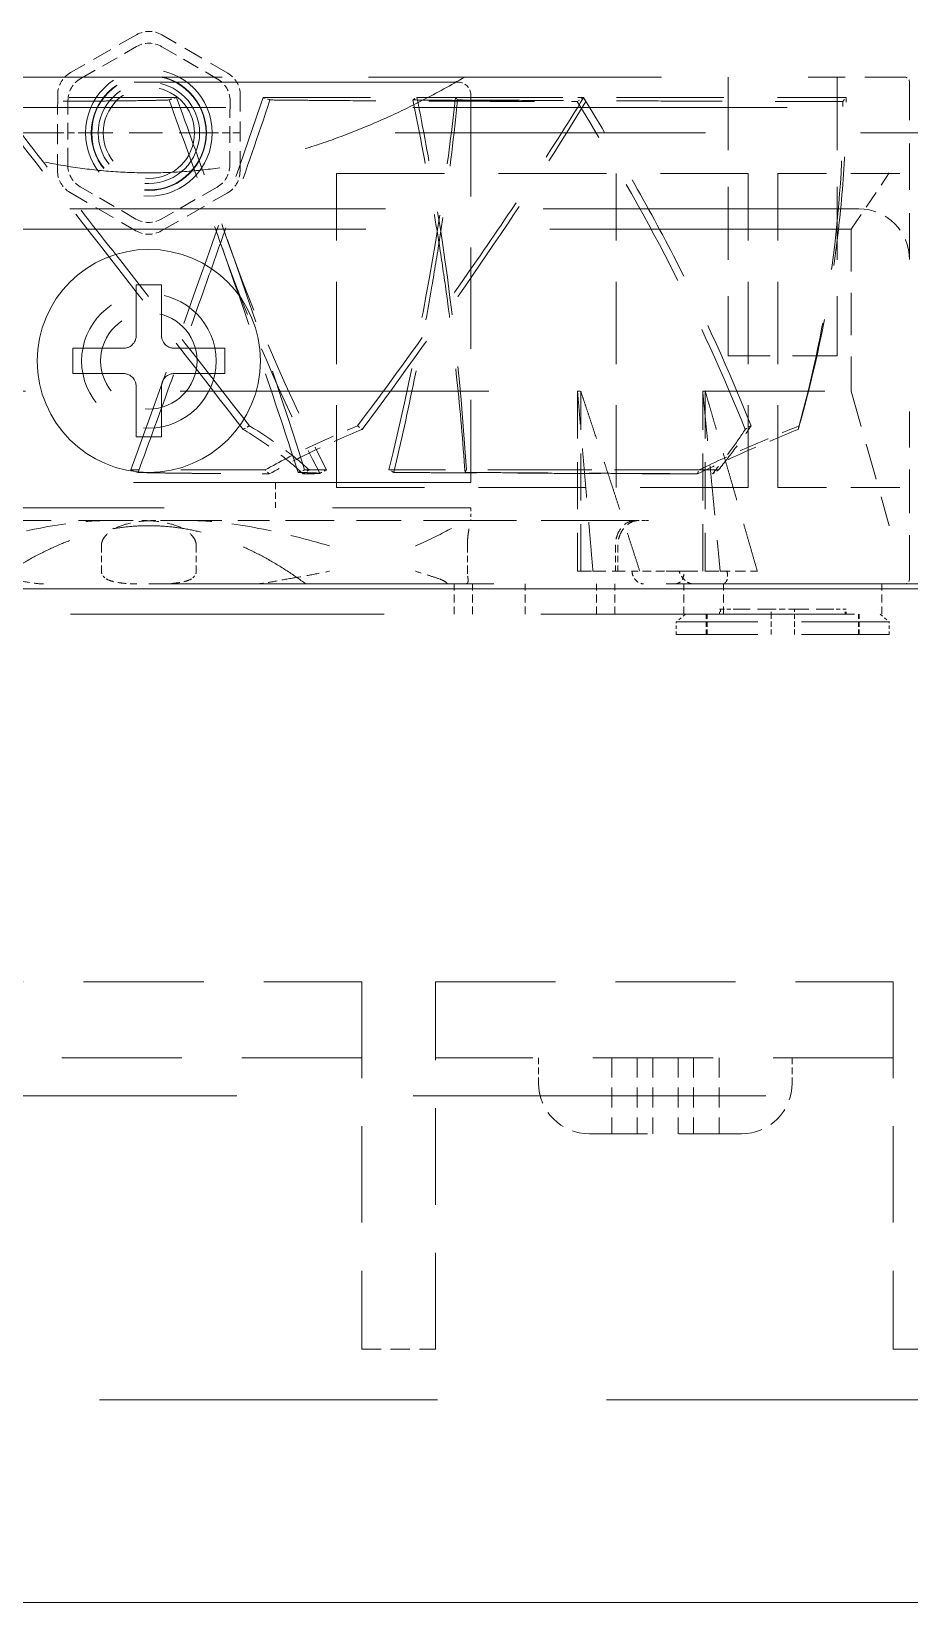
# Model space of a CAD drawing. Header units: millimetres. Extents: x 36 to 2484, y 36 to 1746.
# Drawn here: x 1253.2 to 1287.8, y 869.6 to 931.6 of the extents above; entities that cross this region are included whole.
import ezdxf

# ---------------------------------------------------------------- set-up
doc = ezdxf.new("R2010")
doc.units = ezdxf.units.MM
doc.header["$LTSCALE"] = 6
doc.linetypes.add('HIDDEN', pattern=[9.525, 6.35, -3.175])
doc.layers.add('가는파선_A3', color=7, linetype='HIDDEN', lineweight=13, true_color=0x008000)
doc.layers.add('굵은실선_A3', color=7, linetype='Continuous', lineweight=18)

msp = doc.modelspace()

# ---------------------------------------------------------------- linework, layer by layer
at = {"layer": '가는파선_A3', "ltscale": 0.020582}
for p, q in [((1257.296, 931.497), (1254.69, 930.006)), ((1260.89, 929.984), (1258.296, 931.494)), ((1254.187, 929.141), (1254.177, 926.139)), ((1261.377, 926.114), (1261.387, 929.116)), ((1254.674, 925.271), (1257.268, 923.761)), ((1258.268, 923.757), (1260.874, 925.249))]:
    msp.add_line(p, q, dxfattribs=at)
at = {"layer": '가는파선_A3', "ltscale": 0.017374}
for p, q in [((1255.093, 929.771), (1257.294, 931.032)), ((1258.294, 931.028), (1260.486, 929.752)), ((1254.581, 926.37), (1254.59, 928.907)), ((1260.983, 928.884), (1260.974, 926.348)), ((1257.27, 924.227), (1255.078, 925.503)), ((1260.471, 925.484), (1258.27, 924.223))]:
    msp.add_line(p, q, dxfattribs=at)
at = {"layer": '가는파선_A3', "ltscale": 0.303295}
msp.add_line((1231.78, 929.827), (1283.78, 929.827), dxfattribs=at)
at = {"layer": '가는파선_A3', "ltscale": 0.335323}
msp.add_line((1269.98, 929.627), (1245.58, 929.627), dxfattribs=at)
at = {"layer": '가는파선_A3', "ltscale": 0.075678}
for p, q in [((1280.63, 929.827), (1280.63, 918.827)), ((1284.93, 929.827), (1284.93, 918.827))]:
    msp.add_line(p, q, dxfattribs=at)
at = {"layer": '가는파선_A3', "ltscale": 0.04102}
msp.add_line((1287.58, 929.827), (1283.78, 929.827), dxfattribs=at)
at = {"layer": '가는파선_A3', "ltscale": 0.048122}
msp.add_line((1287.78, 922.627), (1287.78, 929.627), dxfattribs=at)
at = {"layer": '가는파선_A3', "ltscale": 0.1053}
msp.add_line((1270.48, 929.127), (1270.48, 913.827), dxfattribs=at)
at = {"layer": '가는파선_A3', "ltscale": 0.001967}
for p, q in [((1274.675, 928.859), (1274.923, 929.025)), ((1275.012, 928.859), (1274.928, 929.025)), ((1285.148, 928.859), (1285.28, 929.025))]:
    msp.add_line(p, q, dxfattribs=at)
at = {"layer": '가는파선_A3', "ltscale": 0.387285}
msp.add_line((1223.93, 928.627), (1290.33, 928.627), dxfattribs=at)
at = {"layer": '가는파선_A3', "ltscale": 0.321094}
msp.add_line((1254.182, 927.627), (1180.78, 927.627), dxfattribs=at)
at = {"layer": '가는파선_A3', "ltscale": 0.007478}
for p, q in [((1255.282, 927.627), (1254.182, 927.627)), ((1261.382, 927.627), (1260.282, 927.627))]:
    msp.add_line(p, q, dxfattribs=at)
at = {"layer": '가는파선_A3', "ltscale": 0.034345}
msp.add_line((1260.282, 927.627), (1255.282, 927.627), dxfattribs=at)
at = {"layer": '가는파선_A3', "ltscale": 0.321075}
msp.add_line((1334.78, 927.627), (1261.382, 927.627), dxfattribs=at)
at = {"layer": '가는파선_A3', "ltscale": 0.085322}
for p, q in [((1265.183, 913.627), (1265.183, 926.027)), ((1276.215, 913.627), (1276.215, 926.027)), ((1281.416, 913.627), (1281.416, 926.027)), ((1282.579, 913.627), (1282.579, 926.027))]:
    msp.add_line(p, q, dxfattribs=at)
at = {"layer": '가는파선_A3', "ltscale": 0.111725}
for p, q in [((1265.183, 926.027), (1281.416, 926.027)), ((1281.416, 913.627), (1265.183, 913.627))]:
    msp.add_line(p, q, dxfattribs=at)
at = {"layer": '가는파선_A3', "ltscale": 0.050574}
for p, q in [((1282.579, 926.027), (1287.78, 926.027)), ((1282.579, 913.627), (1287.78, 913.627))]:
    msp.add_line(p, q, dxfattribs=at)
at = {"layer": '가는파선_A3', "ltscale": 0.01837}
msp.add_line((1285.48, 923.827), (1286.98, 926.05), dxfattribs=at)
at = {"layer": '가는파선_A3', "ltscale": 0.326626}
msp.add_line((1285.78, 924.627), (1229.78, 924.627), dxfattribs=at)
at = {"layer": '가는파선_A3', "ltscale": 0.380674}
msp.add_line((1230.08, 923.827), (1285.48, 923.827), dxfattribs=at)
at = {"layer": '가는파선_A3', "ltscale": 0.043989}
msp.add_line((1285.48, 923.827), (1285.48, 917.427), dxfattribs=at)
at = {"layer": '가는파선_A3', "ltscale": 0.046431}
msp.add_line((1284.93, 918.827), (1280.63, 918.827), dxfattribs=at)
at = {"layer": '가는파선_A3', "ltscale": 0.319602}
msp.add_line((1240.745, 917.427), (1274.685, 917.427), dxfattribs=at)
at = {"layer": '가는파선_A3', "ltscale": 0.001031}
msp.add_line((1274.685, 917.427), (1274.815, 917.427), dxfattribs=at)
at = {"layer": '가는파선_A3', "ltscale": 0.048811}
for p, q in [((1274.685, 917.427), (1274.685, 910.327)), ((1274.815, 910.327), (1274.815, 917.427)), ((1279.623, 910.327), (1279.623, 917.427)), ((1279.723, 917.427), (1279.723, 910.327))]:
    msp.add_line(p, q, dxfattribs=at)
at = {"layer": '가는파선_A3', "ltscale": 0.126293}
msp.add_line((1279.623, 917.427), (1285.48, 917.427), dxfattribs=at)
at = {"layer": '가는파선_A3', "ltscale": 0.037861}
msp.add_line((1285.48, 917.427), (1286.98, 912.125), dxfattribs=at)
at = {"layer": '가는파선_A3', "ltscale": 0.045367}
msp.add_line((1287.78, 910.027), (1287.78, 916.627), dxfattribs=at)
at = {"layer": '가는파선_A3', "ltscale": 0.087442}
for p, q in [((1262.368, 914.327), (1257.067, 914.327)), ((1279.475, 914.327), (1267.249, 914.327)), ((1280.245, 914.327), (1270.301, 914.327))]:
    msp.add_line(p, q, dxfattribs=at)
at = {"layer": '가는파선_A3', "ltscale": 0.046157}
msp.add_line((1264.786, 914.327), (1263.924, 914.327), dxfattribs=at)
at = {"layer": '가는파선_A3', "ltscale": 0.349066}
for p, q in [((1270.48, 913.827), (1245.08, 913.827)), ((1245.08, 912.827), (1270.48, 912.827))]:
    msp.add_line(p, q, dxfattribs=at)
at = {"layer": '가는파선_A3', "ltscale": 0.006789}
for p, q in [((1262.78, 913.827), (1262.78, 912.827)), ((1255.908, 911.327), (1255.908, 910.327)), ((1259.651, 911.327), (1259.651, 910.327)), ((1270.341, 911.327), (1270.341, 910.327)), ((1276.177, 911.327), (1276.177, 910.327)), ((1276.274, 911.327), (1276.274, 910.327)), ((1273.152, 891.127), (1273.152, 890.127)), ((1283.152, 891.127), (1283.152, 890.127))]:
    msp.add_line(p, q, dxfattribs=at)
at = {"layer": '가는파선_A3', "ltscale": 0.00339}
msp.add_line((1270.48, 912.827), (1270.48, 912.321), dxfattribs=at)
at = {"layer": '가는파선_A3', "ltscale": 0.056449}
msp.add_line((1251.782, 912.327), (1259.398, 912.327), dxfattribs=at)
at = {"layer": '가는파선_A3', "ltscale": 0.032986}
msp.add_line((1259.398, 912.327), (1263.92, 912.327), dxfattribs=at)
at = {"layer": '가는파선_A3', "ltscale": 0.046297}
msp.add_line((1270.376, 912.327), (1263.92, 912.327), dxfattribs=at)
at = {"layer": '가는파선_A3', "ltscale": 0.009178}
msp.add_line((1270.376, 912.327), (1270.477, 912.327), dxfattribs=at)
at = {"layer": '가는파선_A3', "ltscale": 0.047264}
msp.add_line((1270.477, 912.327), (1272.931, 912.327), dxfattribs=at)
at = {"layer": '가는파선_A3', "ltscale": 0.097406}
msp.add_line((1276.958, 912.327), (1272.931, 912.327), dxfattribs=at)
at = {"layer": '가는파선_A3', "ltscale": 0.003811}
msp.add_line((1277.361, 912.327), (1276.958, 912.327), dxfattribs=at)
at = {"layer": '가는파선_A3', "ltscale": 0.000818147}
msp.add_line((1277.489, 912.327), (1277.361, 912.327), dxfattribs=at)
at = {"layer": '가는파선_A3', "ltscale": 0.014655}
msp.add_line((1274.685, 910.327), (1275.294, 910.327), dxfattribs=at)
at = {"layer": '가는파선_A3', "ltscale": 0.013339}
msp.add_line((1275.294, 910.327), (1276.831, 910.327), dxfattribs=at)
at = {"layer": '가는파선_A3', "ltscale": 0.009161}
msp.add_line((1278.12, 910.327), (1276.831, 910.327), dxfattribs=at)
at = {"layer": '가는파선_A3', "ltscale": 0.018309}
msp.add_line((1278.88, 910.327), (1278.12, 910.327), dxfattribs=at)
at = {"layer": '가는파선_A3', "ltscale": 0.014454}
msp.add_line((1278.88, 910.327), (1280.313, 910.327), dxfattribs=at)
at = {"layer": '가는파선_A3', "ltscale": 0.010417}
msp.add_line((1280.313, 910.327), (1281.777, 910.327), dxfattribs=at)
at = {"layer": '가는파선_A3', "ltscale": 0.356955}
msp.add_line((1176.18, 909.827), (1339.38, 909.827), dxfattribs=at)
at = {"layer": '가는파선_A3', "ltscale": 0.008167}
for p, q in [((1269.819, 908.627), (1269.819, 909.827)), ((1270.545, 908.627), (1270.545, 909.827)), ((1272.624, 908.627), (1272.624, 909.827)), ((1275.437, 908.627), (1275.437, 909.827)), ((1276.162, 908.627), (1276.162, 909.827)), ((1278.874, 908.627), (1278.874, 909.827)), ((1280.436, 908.627), (1280.436, 909.827)), ((1286.686, 908.627), (1286.686, 909.827))]:
    msp.add_line(p, q, dxfattribs=at)
at = {"layer": '가는파선_A3', "ltscale": 0.324682}
msp.add_line((1341.28, 908.627), (1174.28, 908.627), dxfattribs=at)
at = {"layer": '가는파선_A3', "ltscale": 0.003128}
for p, q in [((1278.94, 908.627), (1278.58, 908.327)), ((1286.62, 908.627), (1286.98, 908.327))]:
    msp.add_line(p, q, dxfattribs=at)
at = {"layer": '가는파선_A3', "ltscale": 0.005411}
for p, q in [((1279.761, 907.827), (1279.761, 908.627)), ((1279.796, 907.827), (1279.796, 908.627)), ((1282.322, 907.827), (1282.322, 908.627)), ((1283.237, 907.827), (1283.237, 908.627)), ((1285.764, 907.827), (1285.764, 908.627)), ((1285.799, 907.827), (1285.799, 908.627))]:
    msp.add_line(p, q, dxfattribs=at)
at = {"layer": '가는파선_A3', "ltscale": 0.003069}
for p, q in [((1280.322, 908.827), (1280.28, 908.827)), ((1285.28, 908.827), (1285.238, 908.827))]:
    msp.add_line(p, q, dxfattribs=at)
at = {"layer": '가는파선_A3', "ltscale": 0.001278}
for p, q in [((1280.28, 908.627), (1280.28, 908.827)), ((1280.322, 908.827), (1280.322, 908.627)), ((1282.322, 908.627), (1282.322, 908.827)), ((1283.237, 908.827), (1283.237, 908.627)), ((1285.238, 908.627), (1285.238, 908.827)), ((1285.28, 908.627), (1285.28, 908.827))]:
    msp.add_line(p, q, dxfattribs=at)
at = {"layer": '가는파선_A3', "ltscale": 0.004036}
for p, q in [((1280.322, 908.827), (1280.922, 908.827)), ((1284.637, 908.827), (1285.238, 908.827))]:
    msp.add_line(p, q, dxfattribs=at)
at = {"layer": '가는파선_A3', "ltscale": 0.015049}
for p, q in [((1280.922, 908.827), (1282.322, 908.827)), ((1283.237, 908.827), (1284.637, 908.827))]:
    msp.add_line(p, q, dxfattribs=at)
at = {"layer": '가는파선_A3', "ltscale": 0.006238}
msp.add_line((1283.237, 908.827), (1282.322, 908.827), dxfattribs=at)
at = {"layer": '가는파선_A3', "ltscale": 0.090797}
for p, q in [((1286.98, 908.327), (1278.58, 908.327)), ((1286.98, 907.827), (1278.58, 907.827))]:
    msp.add_line(p, q, dxfattribs=at)
at = {"layer": '가는파선_A3', "ltscale": 0.003344}
for p, q in [((1278.58, 907.827), (1278.58, 908.327)), ((1286.98, 907.827), (1286.98, 908.327))]:
    msp.add_line(p, q, dxfattribs=at)
at = {"layer": '가는파선_A3', "ltscale": 0.124589}
msp.add_line((1248.08, 894.127), (1266.18, 894.127), dxfattribs=at)
at = {"layer": '가는파선_A3', "ltscale": 0.099789}
for p, q in [((1266.18, 894.127), (1266.18, 879.627)), ((1269.08, 879.627), (1269.08, 894.127)), ((1287.13, 894.127), (1287.13, 879.627))]:
    msp.add_line(p, q, dxfattribs=at)
at = {"layer": '가는파선_A3', "ltscale": 0.124245}
for p, q in [((1269.08, 894.127), (1287.13, 894.127)), ((1266.18, 891.127), (1248.13, 891.127)), ((1287.13, 891.127), (1269.08, 891.127))]:
    msp.add_line(p, q, dxfattribs=at)
at = {"layer": '가는파선_A3', "ltscale": 0.020567}
for p, q in [((1276.036, 891.127), (1276.036, 888.127)), ((1277.04, 891.127), (1277.04, 888.127)), ((1277.652, 891.127), (1277.652, 888.127)), ((1278.652, 891.127), (1278.652, 888.127)), ((1279.265, 891.127), (1279.265, 888.127)), ((1280.269, 891.127), (1280.269, 888.127))]:
    msp.add_line(p, q, dxfattribs=at)
at = {"layer": '가는파선_A3', "ltscale": 0.364954}
msp.add_line((1184.78, 889.627), (1330.78, 889.627), dxfattribs=at)
at = {"layer": '가는파선_A3', "ltscale": 0.064826}
msp.add_line((1281.152, 888.127), (1275.152, 888.127), dxfattribs=at)
at = {"layer": '가는파선_A3', "ltscale": 0.019878}
msp.add_line((1266.18, 879.627), (1269.08, 879.627), dxfattribs=at)
at = {"layer": '가는파선_A3', "ltscale": 0.110122}
msp.add_line((1287.13, 879.627), (1303.13, 879.627), dxfattribs=at)
at = {"layer": '가는파선_A3', "ltscale": 0.349956}
msp.add_line((1349.168, 877.627), (1169.168, 877.627), dxfattribs=at)
at = {"layer": '가는파선_A3', "ltscale": 0.108111}
msp.add_circle((1257.782, 927.627), 2.5, dxfattribs=at)
at = {"layer": '가는파선_A3', "ltscale": 0.098196}
msp.add_circle((1257.782, 927.627), 2.271, dxfattribs=at)
at = {"layer": '가는파선_A3', "ltscale": 0.097441}
msp.add_circle((1257.782, 927.627), 2.253, dxfattribs=at)
at = {"layer": '가는파선_A3', "ltscale": 0.086469}
msp.add_circle((1257.782, 927.627), 2, dxfattribs=at)
at = {"layer": '가는파선_A3', "ltscale": 0.077812}
msp.add_circle((1257.782, 927.627), 1.8, dxfattribs=at)
at = {"layer": '가는파선_A3', "ltscale": 0.114603}
msp.add_circle((1257.78, 918.627), 2.65, dxfattribs=at)
at = {"layer": '가는파선_A3', "ltscale": 0.08214}
msp.add_circle((1257.78, 918.627), 1.9, dxfattribs=at)
at = {"layer": '가는파선_A3', "ltscale": 0.007114}
for centre, start, end in [((1257.793, 930.63), 59.79759, 119.79759), ((1255.187, 929.138), 119.79759, 179.79759), ((1260.387, 929.119), 359.79759, 59.79759), ((1255.177, 926.135), 179.79759, 239.79759), ((1260.377, 926.117), 299.79759, 359.79759), ((1257.771, 924.625), 239.79759, 299.79759)]:
    msp.add_arc(centre, 1, start, end, dxfattribs=at)
at = {"layer": '가는파선_A3', "ltscale": 0.005311}
msp.add_arc((1269.98, 929.127), 0.5, 0, 90, dxfattribs=at)
at = {"layer": '가는파선_A3', "ltscale": 0.002064}
for centre, start, end in [((1287.58, 929.627), 0, 90), ((1287.58, 910.027), 270, 0)]:
    msp.add_arc(centre, 0.2, start, end, dxfattribs=at)
at = {"layer": '가는파선_A3', "ltscale": 0.021542}
for centre, start, end in [((1285.78, 922.627), 0, 90), ((1275.152, 890.127), 180, 270), ((1281.152, 890.127), 270, 0)]:
    msp.add_arc(centre, 2, start, end, dxfattribs=at)
at = {"layer": '가는파선_A3', "ltscale": 0.007113}
for centre, major_axis in [((1257.791, 930.164), (0.004, 1)), ((1255.59, 928.903), (-0.864, 0.503)), ((1259.983, 928.888), (0.868, 0.497)), ((1255.581, 926.367), (-0.868, -0.497)), ((1259.974, 926.352), (0.864, -0.503)), ((1257.773, 925.091), (-0.004, -1))]:
    msp.add_ellipse(centre, major_axis=major_axis, ratio=0.999797, start_param=5.759674, end_param=6.806696, dxfattribs=at)
at = {"layer": '가는파선_A3', "ltscale": 0.00202}
for centre, major_axis, ratio, start_param, end_param in [((1258.608, 926.347), (-13.089, -4.673), 0.175733, 4.629685, 4.651822), ((1256.608, 926.347), (13.516, -3.236), 0.301935, 1.188386, 1.210523), ((1257.528, 926.347), (-13.031, -4.832), 0.149199, 2.47138, 2.493517), ((1256.638, 926.347), (13.822, 1.456), 0.361781, 0.234632, 0.25677)]:
    msp.add_ellipse(centre, major_axis=major_axis, ratio=ratio, start_param=start_param, end_param=end_param, dxfattribs=at)
at = {"layer": '가는파선_A3', "ltscale": 0.181533}
msp.add_rational_spline([(1270.247, 929.827), (1257.78, 922.575), (1245.313, 929.827)], [1.01109206527, 1.09938948878, 1.01109206527], degree=2, dxfattribs=at)
at = {"layer": '가는파선_A3', "ltscale": 0.109531}
for points, knots in [([(1258.58, 928.925), (1258.5, 928.922), (1258.406, 928.919), (1258.188, 928.913), (1258.065, 928.91), (1257.655, 928.902), (1257.326, 928.897), (1256.691, 928.889), (1256.414, 928.887), (1255.808, 928.881), (1255.477, 928.878), (1254.861, 928.874), (1254.586, 928.873), (1253.874, 928.869), (1253.423, 928.866), (1252.482, 928.862), (1251.992, 928.861), (1251.48, 928.859)], [-1.587343, -1.587343, -1.587343, -1.587343, -1.438172, -1.438172, -1.288946, -1.288946, -0.99092, -0.99092, -0.79367, -0.79367, -0.591074, -0.591074, -0.440749, -0.440749, -0.218193, -0.218193, 0, 0, 0, 0]), ([(1262.558, 928.925), (1262.844, 928.922), (1263.143, 928.919), (1263.762, 928.913), (1264.083, 928.91), (1265.078, 928.902), (1265.782, 928.897), (1267.018, 928.889), (1267.527, 928.887), (1268.59, 928.881), (1269.145, 928.878), (1270.136, 928.874), (1270.566, 928.873), (1271.651, 928.869), (1272.314, 928.866), (1273.651, 928.862), (1274.327, 928.861), (1275.012, 928.859)], [-1.587342, -1.587342, -1.587342, -1.587342, -1.438172, -1.438172, -1.288946, -1.288946, -0.990921, -0.990921, -0.793671, -0.793671, -0.591074, -0.591074, -0.440749, -0.440749, -0.218193, -0.218193, 0, 0, 0, 0]), ([(1268.188, 928.925), (1268.524, 928.922), (1268.849, 928.919), (1269.476, 928.913), (1269.778, 928.91), (1270.649, 928.902), (1271.18, 928.897), (1271.979, 928.889), (1272.275, 928.887), (1272.828, 928.881), (1273.084, 928.878), (1273.486, 928.874), (1273.643, 928.873), (1273.998, 928.869), (1274.179, 928.866), (1274.474, 928.862), (1274.59, 928.861), (1274.675, 928.859)], [-1.587342, -1.587342, -1.587342, -1.587342, -1.438172, -1.438172, -1.288946, -1.288946, -0.990921, -0.990921, -0.793671, -0.793671, -0.591074, -0.591074, -0.440749, -0.440749, -0.218193, -0.218193, 0, 0, 0, 0]), ([(1269.959, 928.925), (1270.457, 928.922), (1270.957, 928.919), (1271.956, 928.913), (1272.456, 928.91), (1273.952, 928.902), (1274.943, 928.897), (1276.575, 928.889), (1277.221, 928.887), (1278.517, 928.881), (1279.167, 928.878), (1280.284, 928.874), (1280.755, 928.873), (1281.91, 928.869), (1282.586, 928.866), (1283.895, 928.862), (1284.53, 928.861), (1285.148, 928.859)], [-1.587343, -1.587343, -1.587343, -1.587343, -1.438172, -1.438172, -1.288946, -1.288946, -0.99092, -0.99092, -0.79367, -0.79367, -0.591074, -0.591074, -0.440749, -0.440749, -0.218193, -0.218193, 0, 0, 0, 0])]:
    msp.add_open_spline(points, degree=3, knots=knots, dxfattribs=at)
at = {"layer": '가는파선_A3', "ltscale": 0.112888}
for points, knots in [([(1261.497, 915.925), (1259.834, 918.074), (1258.154, 920.239), (1254.783, 924.571), (1253.115, 926.699), (1251.48, 928.859)], [0.000005, 0.000005, 0.000005, 0.000005, 0.818078, 0.818078, 1.636149, 1.636149, 1.636149, 1.636149]), ([(1266.196, 915.925), (1267.793, 918.074), (1269.339, 920.239), (1272.306, 924.571), (1273.707, 926.699), (1275.012, 928.859)], [0.000005, 0.000005, 0.000005, 0.000005, 0.818077, 0.818077, 1.636149, 1.636149, 1.636149, 1.636149]), ([(1281.297, 915.925), (1280.438, 918.074), (1279.449, 920.239), (1277.222, 924.571), (1275.997, 926.699), (1274.675, 928.859)], [0.000005, 0.000005, 0.000005, 0.000005, 0.818078, 0.818078, 1.636149, 1.636149, 1.636149, 1.636149]), ([(1283.388, 915.925), (1283.98, 918.074), (1284.427, 920.239), (1285.02, 924.571), (1285.161, 926.699), (1285.148, 928.859)], [0.000005, 0.000005, 0.000005, 0.000005, 0.818077, 0.818077, 1.636149, 1.636149, 1.636149, 1.636149])]:
    msp.add_open_spline(points, degree=3, knots=knots, dxfattribs=at)
at = {"layer": '가는파선_A3', "ltscale": 0.113336}
for points in [[(1261.748, 916.063), (1260.07, 918.224), (1258.373, 920.4), (1255.824, 923.659), (1254.985, 924.727), (1253.311, 926.868), (1252.479, 927.947), (1251.657, 929.025)], [(1266.012, 916.063), (1267.63, 918.224), (1269.197, 920.4), (1271.449, 923.659), (1272.174, 924.727), (1273.585, 926.868), (1274.27, 927.947), (1274.928, 929.025)], [(1281.529, 916.063), (1280.674, 918.224), (1279.686, 920.4), (1278.017, 923.659), (1277.436, 924.727), (1276.219, 926.868), (1275.582, 927.947), (1274.923, 929.025)], [(1283.427, 916.063), (1284.038, 918.224), (1284.503, 920.4), (1284.97, 923.659), (1285.086, 924.727), (1285.241, 926.868), (1285.28, 927.947), (1285.28, 929.025)]]:
    msp.add_open_spline(points, degree=3, knots=[0.000005, 0.000005, 0.000005, 0.000005, 0.823988, 0.823988, 1.234515, 1.234515, 1.647972, 1.647972, 1.647972, 1.647972], dxfattribs=at)
at = {"layer": '가는파선_A3', "ltscale": 0.111071}
msp.add_open_spline([(1258.871, 929.025), (1258.79, 929.025), (1258.694, 929.025), (1258.473, 929.025), (1258.349, 929.025), (1257.933, 929.025), (1257.599, 929.025), (1256.954, 929.025), (1256.674, 929.025), (1255.749, 929.025), (1255.033, 929.025), (1253.836, 929.025), (1253.422, 929.025), (1252.565, 929.025), (1252.123, 929.025), (1251.664, 929.025)], degree=3, knots=[-1.61343, -1.61343, -1.61343, -1.61343, -1.461592, -1.461592, -1.309712, -1.309712, -1.006941, -1.006941, -0.806714, -0.806714, -0.397022, -0.397022, -0.196668, -0.196668, -0.000905, -0.000905, -0.000905, -0.000905], dxfattribs=at)
at = {"layer": '가는파선_A3', "ltscale": 0.107581}
for points, knots in [([(1257.067, 914.327), (1258.405, 918), (1259.743, 921.732), (1261.02, 925.352), (1261.448, 926.565), (1261.871, 927.793), (1262.287, 929.025)], [0.000007, 0.000007, 0.000007, 0.000007, 1.172845, 1.172845, 1.172845, 1.565736, 1.565736, 1.565736, 1.565736]), ([(1263.924, 914.327), (1262.751, 918), (1261.486, 921.732), (1260.189, 925.352), (1259.754, 926.565), (1259.314, 927.793), (1258.871, 929.025)], [0.000007, 0.000007, 0.000007, 0.000007, 1.172845, 1.172845, 1.172845, 1.565735, 1.565735, 1.565735, 1.565735]), ([(1267.249, 914.327), (1268.142, 918), (1268.868, 921.732), (1269.401, 925.352), (1269.579, 926.565), (1269.737, 927.793), (1269.873, 929.025)], [0.000007, 0.000007, 0.000007, 0.000007, 1.172845, 1.172845, 1.172845, 1.565735, 1.565735, 1.565735, 1.565735]), ([(1270.301, 914.327), (1270.076, 918), (1269.644, 921.732), (1269.031, 925.352), (1268.826, 926.565), (1268.599, 927.793), (1268.353, 929.025)], [0.000007, 0.000007, 0.000007, 0.000007, 1.172845, 1.172845, 1.172845, 1.565735, 1.565735, 1.565735, 1.565735])]:
    msp.add_open_spline(points, degree=3, knots=knots, dxfattribs=at)
at = {"layer": '가는파선_A3', "ltscale": 0.107588}
for points in [[(1257.357, 914.227), (1257.801, 915.444), (1258.243, 916.665), (1259.124, 919.112), (1259.565, 920.343), (1260.219, 922.186), (1260.437, 922.802), (1260.816, 923.876), (1260.978, 924.333), (1261.619, 926.161), (1262.093, 927.534), (1262.558, 928.925)], [(1263.668, 914.227), (1263.274, 915.444), (1262.872, 916.665), (1262.051, 919.112), (1261.631, 920.343), (1260.99, 922.186), (1260.775, 922.802), (1260.395, 923.876), (1260.232, 924.333), (1259.577, 926.161), (1259.081, 927.534), (1258.58, 928.925)], [(1267.44, 914.227), (1267.728, 915.444), (1267.998, 916.665), (1268.498, 919.112), (1268.729, 920.343), (1269.047, 922.186), (1269.148, 922.802), (1269.315, 923.876), (1269.384, 924.333), (1269.646, 926.161), (1269.816, 927.534), (1269.959, 928.925)], [(1270.249, 914.227), (1270.164, 915.444), (1270.058, 916.665), (1269.8, 919.112), (1269.649, 920.343), (1269.39, 922.186), (1269.298, 922.802), (1269.128, 923.876), (1269.052, 924.333), (1268.738, 926.161), (1268.476, 927.534), (1268.188, 928.925)]]:
    msp.add_open_spline(points, degree=3, knots=[0.000003, 0.000003, 0.000003, 0.000003, 0.3888, 0.3888, 0.780441, 0.780441, 0.976683, 0.976683, 1.123058, 1.123058, 1.56088, 1.56088, 1.56088, 1.56088], dxfattribs=at)
at = {"layer": '가는파선_A3', "ltscale": 0.111133}
for points, knots in [([(1262.287, 929.025), (1262.577, 929.025), (1262.879, 929.025), (1263.507, 929.025), (1263.833, 929.025), (1264.841, 929.025), (1265.555, 929.025), (1266.81, 929.025), (1267.326, 929.025), (1268.946, 929.025), (1270.097, 929.025), (1271.89, 929.025), (1272.49, 929.025), (1273.701, 929.025), (1274.31, 929.025), (1274.928, 929.025)], [-1.61343, -1.61343, -1.61343, -1.61343, -1.461593, -1.461593, -1.309712, -1.309712, -1.006941, -1.006941, -0.806715, -0.806715, -0.397022, -0.397022, -0.196668, -0.196668, 0, 0, 0, 0]), ([(1268.353, 929.025), (1268.693, 929.025), (1269.023, 929.025), (1269.659, 929.025), (1269.965, 929.025), (1270.847, 929.025), (1271.385, 929.025), (1272.196, 929.025), (1272.495, 929.025), (1273.337, 929.025), (1273.803, 929.025), (1274.343, 929.025), (1274.495, 929.025), (1274.747, 929.025), (1274.848, 929.025), (1274.923, 929.025)], [-1.61343, -1.61343, -1.61343, -1.61343, -1.461592, -1.461592, -1.309712, -1.309712, -1.006941, -1.006941, -0.806714, -0.806714, -0.397022, -0.397022, -0.196668, -0.196668, 0, 0, 0, 0]), ([(1269.873, 929.025), (1270.379, 929.025), (1270.885, 929.025), (1271.899, 929.025), (1272.406, 929.025), (1273.921, 929.025), (1274.926, 929.025), (1276.582, 929.025), (1277.236, 929.025), (1279.211, 929.025), (1280.507, 929.025), (1282.378, 929.025), (1282.981, 929.025), (1284.154, 929.025), (1284.724, 929.025), (1285.28, 929.025)], [-1.61343, -1.61343, -1.61343, -1.61343, -1.461593, -1.461593, -1.309712, -1.309712, -1.006941, -1.006941, -0.806715, -0.806715, -0.397022, -0.397022, -0.196668, -0.196668, 0, 0, 0, 0])]:
    msp.add_open_spline(points, degree=3, knots=knots, dxfattribs=at)
at = {"layer": '가는파선_A3', "ltscale": 0.077654}
msp.add_open_spline([(1260.882, 923.4), (1261.942, 920.381), (1263.25, 917.339), (1264.786, 914.327)], degree=3, dxfattribs=at)
at = {"layer": '가는파선_A3', "ltscale": 0.077098}
msp.add_open_spline([(1260.632, 923.206), (1261.693, 920.2), (1262.994, 917.181), (1264.519, 914.191)], degree=3, dxfattribs=at)
at = {"layer": '가는파선_A3', "ltscale": 0.050988}
for points, weights in [([(1275.294, 910.327), (1274.979, 914.019), (1274.685, 917.427)], [1.00032236366, 1.00098157632, 1.00024690782]), ([(1281.777, 910.327), (1280.714, 914.019), (1279.723, 917.427)], [1.00032215981, 1.00098146122, 1.00024688163])]:
    msp.add_rational_spline(points, weights, degree=2, dxfattribs=at)
at = {"layer": '가는파선_A3', "ltscale": 0.051589}
for points, weights in [([(1274.815, 917.427), (1275.937, 914.059), (1277.141, 910.327)], [1.0003206302, 1.00125983531, 1.0004092696]), ([(1279.623, 917.427), (1279.956, 914.059), (1280.313, 910.327)], [1.00032059662, 1.00125968925, 1.00040901129])]:
    msp.add_rational_spline(points, weights, degree=2, dxfattribs=at)
at = {"layer": '가는파선_A3', "ltscale": 0.001981}
for points in [[(1261.748, 916.063), (1261.664, 916.017), (1261.581, 915.971), (1261.497, 915.925)], [(1266.012, 916.063), (1266.073, 916.017), (1266.134, 915.971), (1266.196, 915.925)], [(1281.529, 916.063), (1281.452, 916.017), (1281.374, 915.971), (1281.297, 915.925)], [(1283.427, 916.063), (1283.414, 916.017), (1283.401, 915.971), (1283.388, 915.925)]]:
    msp.add_open_spline(points, degree=3, dxfattribs=at)
at = {"layer": '가는파선_A3', "ltscale": 0.031632}
for points in [[(1261.497, 915.925), (1261.94, 915.66), (1262.36, 915.381), (1262.756, 915.088), (1263.15, 914.796), (1263.519, 914.49), (1263.864, 914.169)], [(1266.196, 915.925), (1265.549, 915.66), (1264.917, 915.381), (1264.304, 915.088), (1263.694, 914.796), (1263.102, 914.49), (1262.53, 914.169)], [(1283.388, 915.925), (1282.732, 915.66), (1282.071, 915.381), (1281.406, 915.088), (1280.745, 914.796), (1280.081, 914.49), (1279.415, 914.169)], [(1281.297, 915.925), (1281.127, 915.66), (1280.933, 915.381), (1280.717, 915.088), (1280.503, 914.796), (1280.266, 914.49), (1280.009, 914.169)]]:
    msp.add_open_spline(points, degree=3, knots=[-0.4606534, -0.4606534, -0.4606534, -0.4606534, -0.2296448, -0.2296448, -0.2296448, 0, 0, 0, 0], dxfattribs=at)
at = {"layer": '가는파선_A3', "ltscale": 0.03143}
for points in [[(1264.099, 914.328), (1263.756, 914.644), (1263.389, 914.947), (1262.998, 915.235), (1262.604, 915.525), (1262.187, 915.801), (1261.748, 916.063)], [(1262.368, 914.328), (1262.937, 914.644), (1263.525, 914.947), (1264.131, 915.235), (1264.741, 915.525), (1265.369, 915.801), (1266.012, 916.063)], [(1279.475, 914.328), (1280.136, 914.644), (1280.797, 914.947), (1281.454, 915.235), (1282.116, 915.525), (1282.774, 915.801), (1283.427, 916.063)], [(1280.245, 914.328), (1280.501, 914.644), (1280.736, 914.947), (1280.949, 915.235), (1281.165, 915.525), (1281.358, 915.801), (1281.529, 916.063)]]:
    msp.add_open_spline(points, degree=3, knots=[0, 0, 0, 0, 0.2280885, 0.2280885, 0.2280885, 0.4577757, 0.4577757, 0.4577757, 0.4577757], dxfattribs=at)
at = {"layer": '가는파선_A3', "ltscale": 0.002018}
for points in [[(1257.357, 914.227), (1257.309, 914.244), (1257.26, 914.261), (1257.164, 914.294), (1257.115, 914.311), (1257.067, 914.327)], [(1263.668, 914.227), (1263.711, 914.244), (1263.754, 914.261), (1263.839, 914.294), (1263.882, 914.311), (1263.924, 914.327)], [(1267.44, 914.227), (1267.409, 914.244), (1267.377, 914.261), (1267.313, 914.294), (1267.281, 914.311), (1267.249, 914.327)], [(1270.249, 914.227), (1270.258, 914.244), (1270.267, 914.261), (1270.284, 914.294), (1270.293, 914.311), (1270.301, 914.327)]]:
    msp.add_open_spline(points, degree=3, knots=[0.00000277, 0.00000277, 0.00000277, 0.00000277, 0.01538043, 0.01538043, 0.03074843, 0.03074843, 0.03074843, 0.03074843], dxfattribs=at)
at = {"layer": '가는파선_A3', "ltscale": 0.085674}
for points in [[(1257.357, 914.227), (1257.438, 914.224), (1257.529, 914.222), (1257.631, 914.219), (1257.654, 914.218), (1257.678, 914.218), (1257.703, 914.217), (1257.785, 914.215), (1257.873, 914.213), (1257.967, 914.211), (1258.088, 914.209), (1258.22, 914.207), (1258.361, 914.205), (1258.379, 914.204), (1258.398, 914.204), (1258.416, 914.204), (1258.561, 914.202), (1258.715, 914.199), (1258.879, 914.197), (1259.002, 914.196), (1259.129, 914.194), (1259.262, 914.193), (1259.432, 914.191), (1259.611, 914.189), (1259.798, 914.187), (1259.894, 914.186), (1259.992, 914.186), (1260.092, 914.185), (1260.201, 914.184), (1260.313, 914.183), (1260.428, 914.182), (1260.52, 914.181), (1260.614, 914.181), (1260.71, 914.18), (1260.921, 914.178), (1261.14, 914.177), (1261.367, 914.176), (1261.588, 914.174), (1261.817, 914.173), (1262.053, 914.172), (1262.128, 914.171), (1262.204, 914.171), (1262.281, 914.171), (1262.363, 914.17), (1262.446, 914.17), (1262.53, 914.169)], [(1263.668, 914.227), (1263.777, 914.224), (1263.875, 914.222), (1263.963, 914.219), (1263.984, 914.218), (1264.003, 914.218), (1264.022, 914.217), (1264.087, 914.215), (1264.145, 914.213), (1264.197, 914.211), (1264.264, 914.209), (1264.321, 914.207), (1264.367, 914.205), (1264.373, 914.204), (1264.378, 914.204), (1264.384, 914.204), (1264.428, 914.202), (1264.461, 914.199), (1264.483, 914.197), (1264.5, 914.196), (1264.511, 914.194), (1264.516, 914.193), (1264.522, 914.191), (1264.519, 914.189), (1264.507, 914.187), (1264.5, 914.186), (1264.491, 914.186), (1264.48, 914.185), (1264.467, 914.184), (1264.452, 914.183), (1264.433, 914.182), (1264.418, 914.181), (1264.401, 914.181), (1264.382, 914.18), (1264.341, 914.178), (1264.29, 914.177), (1264.23, 914.176), (1264.171, 914.174), (1264.103, 914.173), (1264.027, 914.172), (1264.002, 914.171), (1263.977, 914.171), (1263.951, 914.171), (1263.923, 914.17), (1263.894, 914.17), (1263.864, 914.169)], [(1267.44, 914.227), (1267.818, 914.224), (1268.201, 914.222), (1268.588, 914.219), (1268.677, 914.218), (1268.766, 914.218), (1268.855, 914.217), (1269.155, 914.215), (1269.458, 914.213), (1269.764, 914.211), (1270.157, 914.209), (1270.554, 914.207), (1270.955, 914.205), (1271.007, 914.204), (1271.059, 914.204), (1271.11, 914.204), (1271.513, 914.202), (1271.92, 914.199), (1272.329, 914.197), (1272.634, 914.196), (1272.94, 914.194), (1273.248, 914.193), (1273.642, 914.191), (1274.038, 914.189), (1274.437, 914.187), (1274.64, 914.186), (1274.843, 914.186), (1275.047, 914.185), (1275.271, 914.184), (1275.494, 914.183), (1275.718, 914.182), (1275.899, 914.181), (1276.08, 914.181), (1276.261, 914.18), (1276.66, 914.178), (1277.061, 914.177), (1277.463, 914.176), (1277.854, 914.174), (1278.245, 914.173), (1278.637, 914.172), (1278.763, 914.171), (1278.888, 914.171), (1279.014, 914.171), (1279.148, 914.17), (1279.282, 914.17), (1279.415, 914.169)], [(1270.249, 914.227), (1270.639, 914.224), (1271.025, 914.222), (1271.406, 914.219), (1271.493, 914.218), (1271.581, 914.218), (1271.667, 914.217), (1271.96, 914.215), (1272.25, 914.213), (1272.536, 914.211), (1272.905, 914.209), (1273.269, 914.207), (1273.628, 914.205), (1273.674, 914.204), (1273.72, 914.204), (1273.766, 914.204), (1274.124, 914.202), (1274.477, 914.199), (1274.823, 914.197), (1275.081, 914.196), (1275.335, 914.194), (1275.586, 914.193), (1275.907, 914.191), (1276.223, 914.189), (1276.532, 914.187), (1276.69, 914.186), (1276.846, 914.186), (1277, 914.185), (1277.169, 914.184), (1277.336, 914.183), (1277.501, 914.182), (1277.634, 914.181), (1277.765, 914.181), (1277.895, 914.18), (1278.182, 914.178), (1278.463, 914.177), (1278.736, 914.176), (1279.003, 914.174), (1279.263, 914.173), (1279.516, 914.172), (1279.597, 914.171), (1279.677, 914.171), (1279.757, 914.171), (1279.842, 914.17), (1279.926, 914.17), (1280.009, 914.169)]]:
    msp.add_open_spline(points, degree=3, knots=[0, 0, 0, 0, 0.102801, 0.102801, 0.102801, 0.126379, 0.126379, 0.126379, 0.205728, 0.205728, 0.205728, 0.307942, 0.307942, 0.307942, 0.321123, 0.321123, 0.321123, 0.423691, 0.423691, 0.423691, 0.5, 0.5, 0.5, 0.597791, 0.597791, 0.597791, 0.647652, 0.647652, 0.647652, 0.702196, 0.702196, 0.702196, 0.746152, 0.746152, 0.746152, 0.843098, 0.843098, 0.843098, 0.937528, 0.937528, 0.937528, 0.967779, 0.967779, 0.967779, 1, 1, 1, 1], dxfattribs=at)
at = {"layer": '가는파선_A3', "ltscale": 0.002003}
for points in [[(1262.53, 914.169), (1262.503, 914.196), (1262.476, 914.222), (1262.422, 914.275), (1262.395, 914.301), (1262.368, 914.327)], [(1263.864, 914.169), (1263.903, 914.196), (1263.942, 914.222), (1264.02, 914.275), (1264.059, 914.301), (1264.099, 914.327)], [(1279.415, 914.169), (1279.425, 914.196), (1279.435, 914.222), (1279.455, 914.275), (1279.465, 914.301), (1279.475, 914.327)], [(1280.009, 914.169), (1280.048, 914.196), (1280.088, 914.222), (1280.166, 914.275), (1280.206, 914.301), (1280.245, 914.327)]]:
    msp.add_open_spline(points, degree=3, knots=[0.00003382, 0.00003382, 0.00003382, 0.00003382, 0.01529018, 0.01529018, 0.03056016, 0.03056016, 0.03056016, 0.03056016], dxfattribs=at)
at = {"layer": '가는파선_A3', "ltscale": 0.00273}
msp.add_open_spline([(1264.786, 914.327), (1264.698, 914.282), (1264.609, 914.237), (1264.518, 914.19)], degree=3, dxfattribs=at)
at = {"layer": '가는파선_A3', "ltscale": 0.041499}
for points in [[(1250.655, 911.327), (1250.66, 911.329), (1250.665, 911.33), (1251.528, 911.579), (1252.457, 911.827), (1254.422, 912.214), (1255.348, 912.327), (1256.162, 912.327)], [(1264.905, 911.327), (1264.9, 911.329), (1264.895, 911.33), (1264.031, 911.579), (1263.102, 911.827), (1261.138, 912.214), (1260.212, 912.327), (1259.398, 912.327)], [(1268.293, 911.327), (1268.296, 911.329), (1268.3, 911.33), (1268.883, 911.579), (1269.358, 911.827), (1270.073, 912.214), (1270.272, 912.327), (1270.376, 912.327)]]:
    msp.add_open_spline(points, degree=3, knots=[-0.4922515, -0.4922515, -0.4922515, -0.4922515, -0.4908751, -0.4908751, -0.2462525, -0.2462525, 0, 0, 0, 0], dxfattribs=at)
at = {"layer": '가는파선_A3', "ltscale": 0.092518}
msp.add_rational_spline([(1251.585, 909.827), (1257.78, 914.373), (1263.975, 909.827)], [1.00479622048, 1.02716325963, 1.00479622048], degree=2, dxfattribs=at)
at = {"layer": '가는파선_A3', "ltscale": 0.017653}
for points, knots in [([(1258.055, 912.327), (1257.783, 912.327), (1257.506, 912.309), (1256.967, 912.218), (1256.732, 912.149), (1256.354, 911.977), (1256.209, 911.877), (1256.043, 911.703), (1255.99, 911.629), (1255.939, 911.511), (1255.927, 911.474), (1255.912, 911.4), (1255.908, 911.364), (1255.908, 911.327)], [-0.1905322, -0.1905322, -0.1905322, -0.1905322, -0.1432695, -0.1432695, -0.0950588, -0.0950588, -0.0495516, -0.0495516, -0.0225916, -0.0225916, -0.0109077, -0.0109077, 0, 0, 0, 0]), ([(1257.504, 912.327), (1257.777, 912.327), (1258.054, 912.309), (1258.593, 912.218), (1258.827, 912.149), (1259.206, 911.977), (1259.35, 911.877), (1259.517, 911.703), (1259.57, 911.629), (1259.62, 911.511), (1259.632, 911.474), (1259.648, 911.4), (1259.651, 911.364), (1259.651, 911.327)], [-0.1905322, -0.1905322, -0.1905322, -0.1905322, -0.1432695, -0.1432695, -0.0950588, -0.0950588, -0.0495516, -0.0495516, -0.0225916, -0.0225916, -0.0109077, -0.0109077, 0, 0, 0, 0]), ([(1270.341, 911.327), (1270.341, 911.367), (1270.342, 911.406), (1270.345, 911.487), (1270.347, 911.527), (1270.356, 911.657), (1270.364, 911.737), (1270.39, 911.919), (1270.41, 912.02), (1270.447, 912.186), (1270.462, 912.24), (1270.48, 912.312), (1270.482, 912.327), (1270.477, 912.327)], [0, 0, 0, 0, 0.011911, 0.011911, 0.024774, 0.024774, 0.054919, 0.054919, 0.1046205, 0.1046205, 0.1546698, 0.1546698, 0.2094358, 0.2094358, 0.2094358, 0.2094358])]:
    msp.add_open_spline(points, degree=3, knots=knots, dxfattribs=at)
at = {"layer": '가는파선_A3', "ltscale": 0.011874}
msp.add_open_spline([(1276.958, 912.327), (1276.855, 912.327), (1276.747, 912.3), (1276.55, 912.187), (1276.456, 912.103), (1276.317, 911.907), (1276.265, 911.801), (1276.2, 911.59), (1276.182, 911.486), (1276.177, 911.363), (1276.177, 911.345), (1276.177, 911.327)], degree=3, knots=[0, 0, 0, 0, 0.0510732, 0.0510732, 0.0983331, 0.0983331, 0.1360809, 0.1360809, 0.1674196, 0.1674196, 0.1728099, 0.1728099, 0.1728099, 0.1728099], dxfattribs=at)
at = {"layer": '가는파선_A3', "ltscale": 0.012138}
msp.add_open_spline([(1277.089, 912.327), (1276.979, 912.327), (1276.865, 912.297), (1276.657, 912.177), (1276.559, 912.09), (1276.445, 911.932), (1276.415, 911.882), (1276.344, 911.736), (1276.309, 911.63), (1276.28, 911.457), (1276.274, 911.392), (1276.274, 911.327)], degree=3, knots=[0, 0, 0, 0, 0.0541568, 0.0541568, 0.1035294, 0.1035294, 0.1233062, 0.1233062, 0.1573526, 0.1573526, 0.17675, 0.17675, 0.17675, 0.17675], dxfattribs=at)
at = {"layer": '가는파선_A3', "ltscale": 0.002463}
for points in [[(1255.908, 910.327), (1255.908, 910.298), (1255.913, 910.27), (1255.922, 910.242), (1255.933, 910.21), (1255.948, 910.181), (1255.968, 910.154), (1256, 910.109), (1256.044, 910.066), (1256.101, 910.027)], [(1259.651, 910.327), (1259.651, 910.298), (1259.646, 910.27), (1259.637, 910.242), (1259.627, 910.21), (1259.611, 910.181), (1259.592, 910.154), (1259.56, 910.109), (1259.516, 910.066), (1259.459, 910.027)], [(1270.341, 910.327), (1270.341, 910.298), (1270.342, 910.27), (1270.343, 910.242), (1270.345, 910.21), (1270.347, 910.181), (1270.35, 910.154), (1270.355, 910.109), (1270.361, 910.066), (1270.368, 910.027)]]:
    msp.add_open_spline(points, degree=3, knots=[-0.043929, -0.043929, -0.043929, -0.043929, -0.03303899, -0.03303899, -0.03303899, -0.02070377, -0.02070377, -0.02070377, -0.000001, -0.000001, -0.000001, -0.000001], dxfattribs=at)
at = {"layer": '가는파선_A3', "ltscale": 0.012983}
for points in [[(1263.281, 910.027), (1263.563, 910.072), (1263.839, 910.121), (1264.11, 910.171), (1264.376, 910.221), (1264.636, 910.273), (1264.89, 910.324), (1264.895, 910.325), (1264.9, 910.326), (1264.905, 910.327)], [(1269.227, 910.027), (1269.091, 910.072), (1268.946, 910.121), (1268.79, 910.171), (1268.637, 910.221), (1268.475, 910.273), (1268.303, 910.324), (1268.3, 910.325), (1268.296, 910.326), (1268.293, 910.327)]]:
    msp.add_open_spline(points, degree=3, knots=[-0.1881075, -0.1881075, -0.1881075, -0.1881075, -0.0932215, -0.0932215, -0.0932215, 0, 0, 0, 0.0018366, 0.0018366, 0.0018366, 0.0018366], dxfattribs=at)
at = {"layer": '가는파선_A3', "ltscale": 0.005466}
for points in [[(1276.831, 910.327), (1276.833, 910.309), (1276.835, 910.29), (1276.839, 910.272), (1276.85, 910.21), (1276.872, 910.145), (1276.936, 910.027), (1276.979, 909.975), (1277.07, 909.895), (1277.125, 909.863), (1277.218, 909.833), (1277.256, 909.827), (1277.292, 909.827)], [(1280.576, 910.327), (1280.581, 910.309), (1280.586, 910.29), (1280.59, 910.272), (1280.603, 910.21), (1280.609, 910.145), (1280.598, 910.027), (1280.582, 909.975), (1280.535, 909.895), (1280.5, 909.863), (1280.432, 909.833), (1280.401, 909.827), (1280.37, 909.827)]]:
    msp.add_open_spline(points, degree=3, knots=[0.31733555, 0.31733555, 0.31733555, 0.31733555, 0.32304745, 0.32304745, 0.32304745, 0.34220632, 0.34220632, 0.36136519, 0.36136519, 0.38139821, 0.38139821, 0.39512989, 0.39512989, 0.39512989, 0.39512989], dxfattribs=at)
at = {"layer": '가는파선_A3', "ltscale": 0.006072}
for points in [[(1278.523, 909.827), (1278.541, 909.827), (1278.558, 909.829), (1278.625, 909.84), (1278.676, 909.861), (1278.763, 909.928), (1278.799, 909.974), (1278.85, 910.071), (1278.87, 910.13), (1278.884, 910.237), (1278.884, 910.282), (1278.88, 910.327)], [(1279.245, 909.827), (1279.228, 909.827), (1279.21, 909.829), (1279.141, 909.84), (1279.083, 909.861), (1278.971, 909.928), (1278.916, 909.974), (1278.826, 910.071), (1278.783, 910.13), (1278.726, 910.237), (1278.707, 910.282), (1278.693, 910.327)]]:
    msp.add_open_spline(points, degree=3, knots=[0.07208224, 0.07208224, 0.07208224, 0.07208224, 0.0793322, 0.0793322, 0.10129348, 0.10129348, 0.12325475, 0.12325475, 0.14396458, 0.14396458, 0.15775775, 0.15775775, 0.15775775, 0.15775775], dxfattribs=at)
at = {"layer": '가는파선_A3', "ltscale": 0.0097}
for points, knots in [([(1253.631, 909.827), (1253.629, 909.827), (1253.627, 909.827), (1253.428, 909.828), (1253.235, 909.854), (1252.801, 909.931), (1252.567, 909.982), (1252.279, 910.027)], [-0.1932387, -0.1932387, -0.1932387, -0.1932387, -0.1921195, -0.1921195, -0.096617, -0.096617, -0.000001, -0.000001, -0.000001, -0.000001]), ([(1261.929, 909.827), (1261.931, 909.827), (1261.933, 909.827), (1262.132, 909.828), (1262.325, 909.854), (1262.758, 909.931), (1262.993, 909.982), (1263.281, 910.027)], [-0.1932387, -0.1932387, -0.1932387, -0.1932387, -0.1921195, -0.1921195, -0.096617, -0.096617, -0.000001, -0.000001, -0.000001, -0.000001]), ([(1269.571, 909.827), (1269.571, 909.827), (1269.571, 909.827), (1269.564, 909.828), (1269.547, 909.854), (1269.447, 909.931), (1269.365, 909.982), (1269.227, 910.027)], [-0.1932386, -0.1932386, -0.1932386, -0.1932386, -0.1921194, -0.1921194, -0.0966175, -0.0966175, -0.000001, -0.000001, -0.000001, -0.000001])]:
    msp.add_open_spline(points, degree=3, knots=knots, dxfattribs=at)
at = {"layer": '가는파선_A3', "ltscale": 0.008477}
for points, knots in [([(1256.101, 910.027), (1256.175, 909.977), (1256.291, 909.942), (1256.475, 909.894), (1256.608, 909.872), (1256.918, 909.837), (1257.113, 909.828), (1257.304, 909.827), (1257.308, 909.827), (1257.312, 909.827)], [-0.1146198, -0.1146198, -0.1146198, -0.1146198, -0.0945522, -0.0945522, -0.0568273, -0.0568273, 0, 0, 0.0011106, 0.0011106, 0.0011106, 0.0011106]), ([(1259.459, 910.027), (1259.385, 909.977), (1259.268, 909.942), (1259.085, 909.894), (1258.952, 909.872), (1258.642, 909.837), (1258.447, 909.828), (1258.255, 909.827), (1258.252, 909.827), (1258.248, 909.827)], [-0.1146197, -0.1146197, -0.1146197, -0.1146197, -0.094552, -0.094552, -0.0568269, -0.0568269, 0, 0, 0.0011106, 0.0011106, 0.0011106, 0.0011106]), ([(1270.368, 910.027), (1270.378, 909.977), (1270.374, 909.942), (1270.366, 909.894), (1270.355, 909.872), (1270.324, 909.837), (1270.299, 909.828), (1270.272, 909.827), (1270.272, 909.827), (1270.271, 909.827)], [-0.1146197, -0.1146197, -0.1146197, -0.1146197, -0.094552, -0.094552, -0.056827, -0.056827, 0, 0, 0.0011106, 0.0011106, 0.0011106, 0.0011106])]:
    msp.add_open_spline(points, degree=3, knots=knots, dxfattribs=at)
at = {"layer": '굵은실선_A3'}
for p, q in [((1257.28, 919.627), (1257.28, 921.627)), ((1257.28, 921.627), (1258.28, 921.627)), ((1258.28, 921.627), (1258.28, 919.627)), ((1254.78, 918.127), (1254.78, 919.127)), ((1254.78, 919.127), (1256.78, 919.127)), ((1258.78, 919.127), (1260.78, 919.127)), ((1260.78, 919.127), (1260.78, 918.127)), ((1256.78, 918.127), (1254.78, 918.127)), ((1260.78, 918.127), (1258.78, 918.127)), ((1257.28, 915.627), (1257.28, 917.627)), ((1258.28, 917.627), (1258.28, 915.627)), ((1257.28, 915.627), (1258.28, 915.627)), ((1349.168, 909.627), (1169.168, 909.627)), ((1169.168, 869.627), (1349.168, 869.627))]:
    msp.add_line(p, q, dxfattribs=at)
msp.add_circle((1257.78, 918.627), 4.4, dxfattribs=at)
for points in [[(1257.28, 919.627), (1257.28, 919.602), (1257.278, 919.576), (1257.267, 919.507), (1257.254, 919.463), (1257.221, 919.39), (1257.204, 919.36), (1257.164, 919.306), (1257.143, 919.282), (1257.095, 919.238), (1257.069, 919.218), (1257.009, 919.181), (1256.975, 919.165), (1256.889, 919.137), (1256.837, 919.128), (1256.783, 919.127), (1256.782, 919.127), (1256.78, 919.127)], [(1258.78, 919.127), (1258.754, 919.127), (1258.729, 919.129), (1258.659, 919.14), (1258.616, 919.153), (1258.542, 919.186), (1258.512, 919.204), (1258.458, 919.243), (1258.434, 919.265), (1258.39, 919.312), (1258.371, 919.338), (1258.334, 919.398), (1258.318, 919.433), (1258.289, 919.518), (1258.28, 919.57), (1258.28, 919.624), (1258.28, 919.626), (1258.28, 919.627)], [(1256.78, 918.127), (1256.805, 918.127), (1256.831, 918.125), (1256.901, 918.115), (1256.944, 918.102), (1257.017, 918.069), (1257.048, 918.051), (1257.101, 918.012), (1257.125, 917.99), (1257.169, 917.943), (1257.189, 917.917), (1257.226, 917.857), (1257.242, 917.822), (1257.271, 917.737), (1257.279, 917.685), (1257.28, 917.631), (1257.28, 917.629), (1257.28, 917.627)], [(1258.28, 917.627), (1258.28, 917.653), (1258.282, 917.678), (1258.293, 917.748), (1258.305, 917.792), (1258.338, 917.865), (1258.356, 917.895), (1258.396, 917.949), (1258.417, 917.973), (1258.465, 918.017), (1258.491, 918.037), (1258.551, 918.073), (1258.585, 918.089), (1258.671, 918.118), (1258.723, 918.127), (1258.777, 918.127), (1258.778, 918.127), (1258.78, 918.127)]]:
    msp.add_open_spline(points, degree=3, knots=[-0.1994332, -0.1994332, -0.1994332, -0.1994332, -0.19164586, -0.19164586, -0.17799426, -0.17799426, -0.16750014, -0.16750014, -0.1579054, -0.1579054, -0.14809949, -0.14809949, -0.13671142, -0.13671142, -0.12083143, -0.12083143, -0.12032463, -0.12032463, -0.12032463, -0.12032463], dxfattribs=at)

doc.saveas('drawing.dxf')
